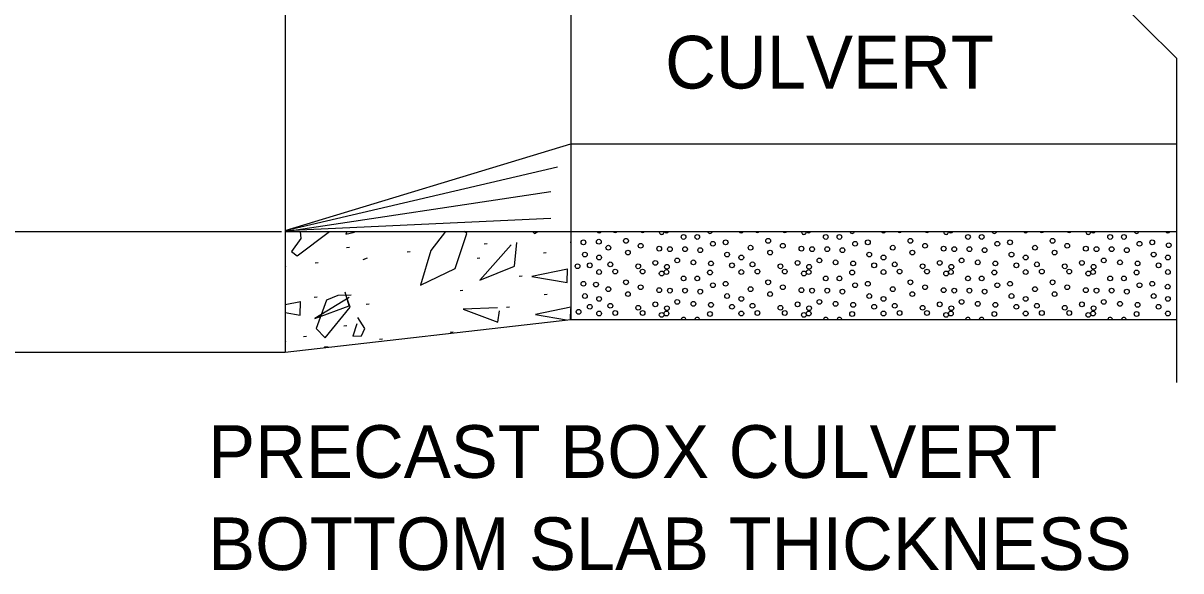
# Model space of a CAD drawing. Extents: x 1000 to 1036.3, y 1000 to 1022.
# Drawn here: x 1029.38 to 1033.776, y 1009.804 to 1011.883 of the extents above; entities that cross this region are included whole.
import ezdxf

# ---------------------------------------------------------------- set-up
doc = ezdxf.new("R2010")
doc.units = 0
doc.layers.add('Level 1', color=7, linetype='Continuous')

msp = doc.modelspace()

# ---------------------------------------------------------------- linework, layer by layer
at = {"layer": 'Level 1'}
for p, q in [((1030.3748, 1013.5091), (1030.3748, 1010.6341)), ((1031.46, 1013.4258), (1031.46, 1010.7591)), ((1030.3748, 1011.0968), (1031.46, 1011.4258)), ((1031.46, 1011.4258), (1033.7593, 1011.4258)), ((1030.3748, 1011.0968), (1031.4092, 1011.3379)), ((1030.3748, 1011.0924), (1031.384, 1011.2438)), ((1030.3748, 1011.0968), (1031.384, 1011.1433)), ((1027.8666, 1011.0924), (1030.3606, 1011.0924)), ((1030.3748, 1011.0924), (1031.46, 1011.0924)), ((1031.46, 1011.0924), (1033.7593, 1011.0924)), ((1030.3748, 1010.6341), (1031.46, 1010.7591)), ((1031.46, 1010.7591), (1033.7593, 1010.7591)), ((1027.8666, 1010.6341), (1030.3748, 1010.6341))]:
    msp.add_line(p, q, dxfattribs=at)
for points in [[(1033.7593, 1013.6474), (1033.7593, 1013.4258), (1033.7593, 1013.0924), (1033.7593, 1012.2503), (1034.0093, 1012.0003), (1033.5093, 1012.0003), (1033.7593, 1011.7503), (1033.7593, 1011.4258), (1033.7593, 1011.0924), (1033.7593, 1010.7591), (1033.7593, 1010.5199)], [(1030.4207, 1010.9998), (1030.543, 1011.0924)], [(1030.4314, 1011.0924), (1030.4345, 1011.0663)], [(1030.6096, 1011.0924), (1030.6047, 1011.0823)], [(1030.6047, 1011.0823), (1030.638, 1011.0905)], [(1030.638, 1011.0905), (1030.6363, 1011.0924)], [(1030.9838, 1011.0924), (1030.9278, 1011.0206)], [(1031.0208, 1010.9526), (1031.0652, 1011.0844)], [(1031.0652, 1011.0844), (1031.0565, 1011.0924)], [(1031.3138, 1011.0924), (1031.3218, 1011.0844)], [(1031.3218, 1011.0844), (1031.3343, 1011.0924)], [(1030.4345, 1011.0663), (1030.3984, 1011.0164)], [(1031.233, 1011.0414), (1031.1137, 1010.9083), (1031.2455, 1010.9609), (1031.2552, 1011.0511)], [(1031.1419, 1011.0455), (1031.1308, 1011.0442)], [(1031.46, 1011.0512), (1031.4575, 1011.0509)], [(1030.3984, 1011.0164), (1030.4207, 1010.9998)], [(1030.6188, 1011.0319), (1030.6077, 1011.0305)], [(1030.6869, 1010.9915), (1030.6703, 1010.9845)], [(1030.8492, 1011.0149), (1030.8381, 1011.0135)], [(1030.9278, 1011.0206), (1030.889, 1010.8888)], [(1031.1147, 1010.9911), (1031.1036, 1010.9897)], [(1031.3665, 1011.0115), (1031.3554, 1011.0101)], [(1030.3772, 1010.9604), (1030.3748, 1010.9601)], [(1030.4997, 1010.974), (1030.4886, 1010.9727)], [(1030.889, 1010.8888), (1031.0208, 1010.9526)], [(1031.4466, 1010.9498), (1031.312, 1010.9221), (1031.4452, 1010.8985), (1031.4466, 1010.9513)], [(1031.2746, 1010.923), (1031.2635, 1010.9216)], [(1030.6176, 1010.8423), (1030.4873, 1010.7618), (1030.6176, 1010.8103), (1030.6023, 1010.8617)], [(1031.05, 1010.8686), (1031.0389, 1010.8672)], [(1030.4334, 1010.8259), (1030.3748, 1010.8139)], [(1030.432, 1010.7747), (1030.4334, 1010.8273)], [(1030.4963, 1010.8433), (1030.4852, 1010.8419)], [(1030.6259, 1010.8506), (1030.5746, 1010.8492), (1030.5316, 1010.8325), (1030.4928, 1010.7243), (1030.5274, 1010.6883), (1030.6218, 1010.8048), (1030.6051, 1010.8519)], [(1030.6937, 1010.8161), (1030.6825, 1010.8148)], [(1031.3699, 1010.8536), (1031.3588, 1010.8522)], [(1030.3748, 1010.7848), (1030.432, 1010.7747)], [(1031.1817, 1010.8034), (1031.0513, 1010.7978), (1031.1831, 1010.7479), (1031.1886, 1010.7909)], [(1031.227, 1010.8059), (1031.2158, 1010.8045)], [(1031.46, 1010.8055), (1031.3257, 1010.7778)], [(1031.3257, 1010.7778), (1031.4427, 1010.7572)], [(1031.4589, 1010.759), (1031.46, 1010.8003)], [(1030.6086, 1010.7344), (1030.5975, 1010.7331)], [(1030.6468, 1010.7423), (1030.6315, 1010.6952), (1030.6648, 1010.6966), (1030.6773, 1010.7243), (1030.6509, 1010.7659)], [(1030.4554, 1010.6936), (1030.4443, 1010.6922)], [(1030.7447, 1010.6834), (1030.7336, 1010.682)], [(1031.0126, 1010.7106), (1031.0014, 1010.7093)], [(1030.3777, 1010.6744), (1030.3748, 1010.6743)], [(1030.3748, 1010.6633), (1030.3763, 1010.6633)], [(1030.5247, 1010.6536), (1030.5234, 1010.6513)], [(1030.5388, 1010.653), (1030.5247, 1010.6536)]]:
    msp.add_lwpolyline(points, dxfattribs=at)
for centre in [(1031.8879, 1011.0718), (1031.9399, 1011.0718), (1032.4279, 1011.0718), (1032.4799, 1011.0718), (1032.9679, 1011.0718), (1033.0199, 1011.0718), (1033.5079, 1011.0718), (1033.5599, 1011.0718), (1031.5076, 1011.0514), (1031.566, 1011.0538), (1031.6023, 1011.031), (1031.6692, 1011.057), (1031.7249, 1011.0384), (1031.7955, 1011.0273), (1031.9993, 1011.0458), (1032.0476, 1011.0514), (1032.1423, 1011.031), (1032.2092, 1011.057), (1032.2649, 1011.0384), (1032.3355, 1011.0273), (1032.5393, 1011.0458), (1032.5876, 1011.0514), (1032.6823, 1011.031), (1032.7492, 1011.057), (1032.8049, 1011.0384), (1032.8755, 1011.0273), (1033.0793, 1011.0458), (1033.1276, 1011.0514), (1033.2223, 1011.031), (1033.2892, 1011.057), (1033.3449, 1011.0384), (1033.4155, 1011.0273), (1033.6193, 1011.0458), (1033.6676, 1011.0514), (1033.7303, 1011.0403), (1031.5131, 1011.0049), (1031.5671, 1010.9938), (1031.6766, 1011.0124), (1031.8359, 1011.0254), (1031.8637, 1010.9827), (1031.8935, 1011.0254), (1031.9511, 1011.0217), (1032.0531, 1011.0049), (1032.1071, 1010.9938), (1032.2166, 1011.0124), (1032.3759, 1011.0254), (1032.4037, 1010.9827), (1032.4335, 1011.0254), (1032.4911, 1011.0217), (1032.5931, 1011.0049), (1032.6471, 1010.9938), (1032.7566, 1011.0124), (1032.9159, 1011.0254), (1032.9437, 1010.9827), (1032.9735, 1011.0254), (1033.0311, 1011.0217), (1033.1331, 1011.0049), (1033.1871, 1010.9938), (1033.2966, 1011.0124), (1033.4559, 1011.0254), (1033.4837, 1010.9827), (1033.5135, 1011.0254), (1033.5711, 1011.0217), (1033.6731, 1011.0049), (1033.7271, 1010.9938), (1031.4852, 1010.9608), (1031.5317, 1010.9641), (1031.5671, 1010.9387), (1031.6097, 1010.9678), (1031.6283, 1010.9405), (1031.7156, 1010.9604), (1031.7323, 1010.9405), (1031.7806, 1010.9734), (1031.8229, 1010.9387), (1031.8247, 1010.9585), (1031.9251, 1010.9753), (1031.9919, 1010.9715), (1032.0717, 1010.9641), (1032.1071, 1010.9387), (1032.1497, 1010.9678), (1032.1683, 1010.9405), (1032.2556, 1010.9604), (1032.2723, 1010.9405), (1032.3206, 1010.9734), (1032.3629, 1010.9387), (1032.3647, 1010.9585), (1032.4651, 1010.9753), (1032.5319, 1010.9715), (1032.6117, 1010.9641), (1032.6471, 1010.9387), (1032.6897, 1010.9678), (1032.7083, 1010.9405), (1032.7956, 1010.9604), (1032.8123, 1010.9405), (1032.8606, 1010.9734), (1032.9029, 1010.9387), (1032.9047, 1010.9585), (1033.0051, 1010.9753), (1033.0719, 1010.9715), (1033.1517, 1010.9641), (1033.1871, 1010.9387), (1033.2297, 1010.9678), (1033.2483, 1010.9405), (1033.3356, 1010.9604), (1033.3523, 1010.9405), (1033.4006, 1010.9734), (1033.4429, 1010.9387), (1033.4447, 1010.9585), (1033.5451, 1010.9753), (1033.6119, 1010.9715), (1033.6917, 1010.9641), (1033.7271, 1010.9387), (1031.5076, 1010.8941), (1031.6692, 1010.8997), (1031.8048, 1010.9331), (1031.8879, 1010.9145), (1031.9399, 1010.9145), (1031.9881, 1010.9368), (1032.0476, 1010.8941), (1032.2092, 1010.8997), (1032.3448, 1010.9331), (1032.4279, 1010.9145), (1032.4799, 1010.9145), (1032.5281, 1010.9368), (1032.5876, 1010.8941), (1032.7492, 1010.8997), (1032.8848, 1010.9331), (1032.9679, 1010.9145), (1033.0199, 1010.9145), (1033.0681, 1010.9368), (1033.1276, 1010.8941), (1033.2892, 1010.8997), (1033.4248, 1010.9331), (1033.5079, 1010.9145), (1033.5599, 1010.9145), (1033.6081, 1010.9368), (1033.6676, 1010.8941), (1031.5553, 1010.8912), (1031.6023, 1010.8737), (1031.6766, 1010.8551), (1031.7249, 1010.8811), (1031.7955, 1010.8699), (1031.8359, 1010.8681), (1031.8935, 1010.8681), (1031.9511, 1010.8643), (1031.9993, 1010.8885), (1032.1423, 1010.8737), (1032.2166, 1010.8551), (1032.2649, 1010.8811), (1032.3355, 1010.8699), (1032.3759, 1010.8681), (1032.4335, 1010.8681), (1032.4911, 1010.8643), (1032.5393, 1010.8885), (1032.6823, 1010.8737), (1032.7566, 1010.8551), (1032.8049, 1010.8811), (1032.8755, 1010.8699), (1032.9159, 1010.8681), (1032.9735, 1010.8681), (1033.0311, 1010.8643), (1033.0793, 1010.8885), (1033.2223, 1010.8737), (1033.2966, 1010.8551), (1033.3449, 1010.8811), (1033.4155, 1010.8699), (1033.4559, 1010.8681), (1033.5135, 1010.8681), (1033.5711, 1010.8643), (1033.6193, 1010.8885), (1033.7263, 1010.883), (1031.5131, 1010.8476), (1031.5317, 1010.8068), (1031.5671, 1010.8365), (1031.6097, 1010.8105), (1031.7806, 1010.8161), (1031.8637, 1010.8253), (1031.9251, 1010.8179), (1031.9919, 1010.8142), (1032.0531, 1010.8476), (1032.0717, 1010.8068), (1032.1071, 1010.8365), (1032.1497, 1010.8105), (1032.3206, 1010.8161), (1032.4037, 1010.8253), (1032.4651, 1010.8179), (1032.5319, 1010.8142), (1032.5931, 1010.8476), (1032.6117, 1010.8068), (1032.6471, 1010.8365), (1032.6897, 1010.8105), (1032.8606, 1010.8161), (1032.9437, 1010.8253), (1033.0051, 1010.8179), (1033.0719, 1010.8142), (1033.1331, 1010.8476), (1033.1517, 1010.8068), (1033.1871, 1010.8365), (1033.2297, 1010.8105), (1033.4006, 1010.8161), (1033.4837, 1010.8253), (1033.5451, 1010.8179), (1033.6119, 1010.8142), (1033.6731, 1010.8476), (1033.6917, 1010.8068), (1033.7271, 1010.8365), (1031.4892, 1010.7875), (1031.5671, 1010.7813), (1031.6283, 1010.7832), (1031.7156, 1010.8031), (1031.7323, 1010.7832), (1031.8048, 1010.7758), (1031.8229, 1010.7813), (1031.8247, 1010.8012), (1031.9881, 1010.7794), (1032.1071, 1010.7813), (1032.1683, 1010.7832), (1032.2556, 1010.8031), (1032.2723, 1010.7832), (1032.3448, 1010.7758), (1032.3629, 1010.7813), (1032.3647, 1010.8012), (1032.5281, 1010.7794), (1032.6471, 1010.7813), (1032.7083, 1010.7832), (1032.7956, 1010.8031), (1032.8123, 1010.7832), (1032.8848, 1010.7758), (1032.9029, 1010.7813), (1032.9047, 1010.8012), (1033.0681, 1010.7794), (1033.1871, 1010.7813), (1033.2483, 1010.7832), (1033.3356, 1010.8031), (1033.3523, 1010.7832), (1033.4248, 1010.7758), (1033.4429, 1010.7813), (1033.4447, 1010.8012), (1033.6081, 1010.7794), (1033.7271, 1010.7813)]:
    msp.add_circle(centre, 0.00903, dxfattribs=at)
for centre, start, end in [((1031.567, 1011.096), 203.5911, 336.846), ((1031.6283, 1011.0978), 217.1962, 323.3493), ((1031.7323, 1011.0978), 217.1962, 323.3493), ((1031.8048, 1011.0904), 167.2387, 12.8712), ((1031.8228, 1011.096), 203.5911, 336.846), ((1031.9881, 1011.0941), 190.7986, 349.5264), ((1032.107, 1011.096), 203.5911, 336.846), ((1032.1683, 1011.0978), 217.1962, 323.3493), ((1032.2723, 1011.0978), 217.1962, 323.3493), ((1032.3448, 1011.0904), 167.2387, 12.8712), ((1032.3628, 1011.096), 203.5911, 336.846), ((1032.5281, 1011.0941), 190.7986, 349.5264), ((1032.647, 1011.096), 203.5911, 336.846), ((1032.7083, 1011.0978), 217.1962, 323.3493), ((1032.8123, 1011.0978), 217.1962, 323.3493), ((1032.8848, 1011.0904), 167.2387, 12.8712), ((1032.9028, 1011.096), 203.5911, 336.846), ((1033.0681, 1011.0941), 190.7986, 349.5264), ((1033.187, 1011.096), 203.5911, 336.846), ((1033.2483, 1011.0978), 217.1962, 323.3493), ((1033.3523, 1011.0978), 217.1962, 323.3493), ((1033.4248, 1011.0904), 167.2387, 12.8712), ((1033.4428, 1011.096), 203.5911, 336.846), ((1033.6081, 1011.0941), 190.7986, 349.5264), ((1033.727, 1011.096), 203.5911, 336.846), ((1031.8878, 1010.7572), 12.356, 167.8714), ((1031.9398, 1010.7572), 12.356, 167.8714), ((1032.4278, 1010.7572), 12.356, 167.8714), ((1032.4798, 1010.7572), 12.356, 167.8714), ((1032.9678, 1010.7572), 12.356, 167.8714), ((1033.0198, 1010.7572), 12.356, 167.8714), ((1033.5078, 1010.7572), 12.356, 167.8714), ((1033.5598, 1010.7572), 12.356, 167.8714)]:
    msp.add_arc(centre, 0.00903, start, end, dxfattribs=at)

# ---------------------------------------------------------------- texts
for s, p in [('CULVERT', (1031.8177, 1011.6352)), ('PRECAST BOX CULVERT', (1030.0824, 1010.1573)), ('BOTTOM SLAB THICKNESS', (1030.0824, 1009.8073))]:
    msp.add_text(s, height=0.2, dxfattribs=at).set_placement(p)

doc.saveas('drawing.dxf')
